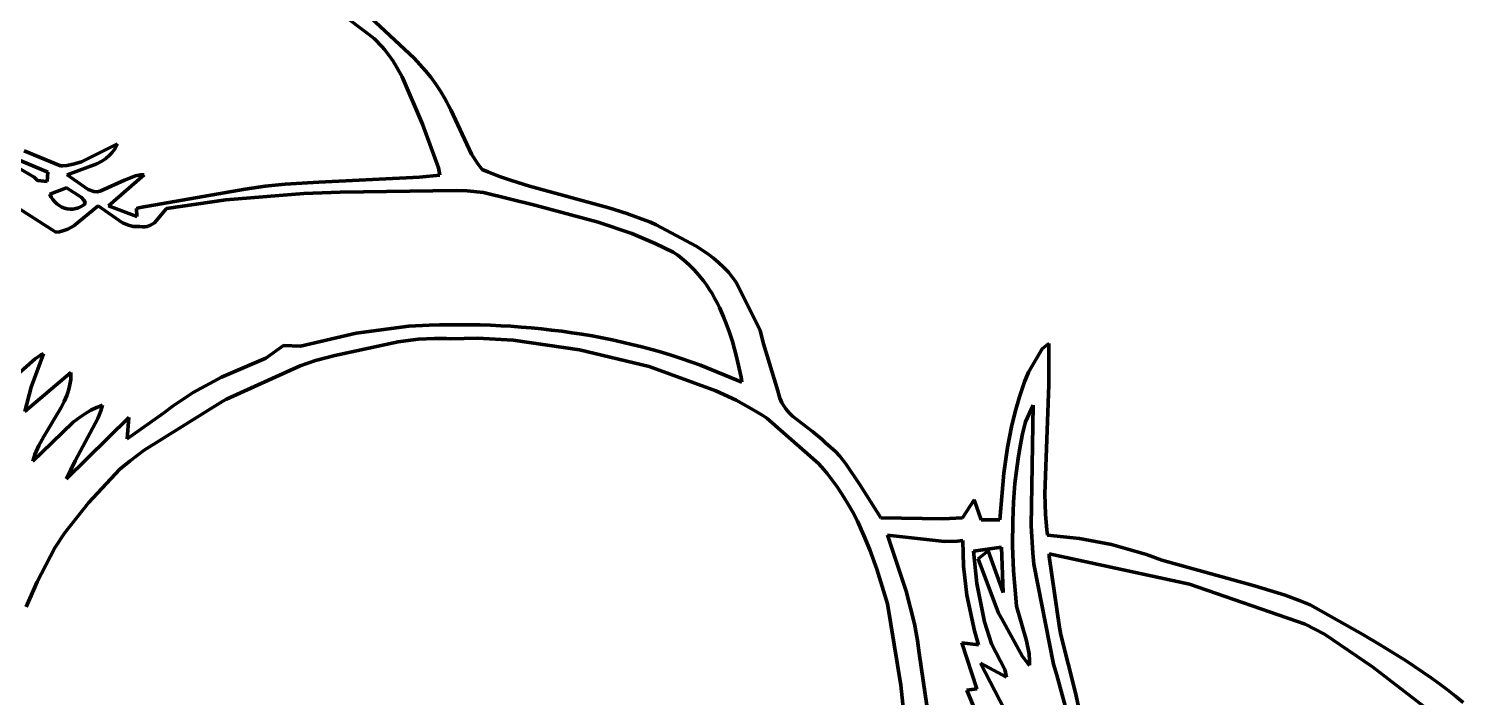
# Model space of a CAD drawing. Header units: millimetres. Extents: x 0 to 15.3, y 0 to 17.7.
# Drawn here: x 5.319 to 9.098, y 13.344 to 15.106 of the extents above; entities that cross this region are included whole.
import ezdxf

# ---------------------------------------------------------------- set-up
doc = ezdxf.new("R2010")
doc.units = ezdxf.units.MM
doc.layers.add('color#0a0a0aff', color=7, linetype='CONTINUOUS', lineweight=100)
doc.layers.add('color#ffffffff', color=7, linetype='CONTINUOUS', lineweight=100)

msp = doc.modelspace()

# ---------------------------------------------------------------- linework, layer by layer
at = {"layer": 'color#0a0a0aff'}
for p, q in [((6.2143, 15.0912), (6.0179, 15.2395)), ((6.2193, 15.1355), (6.334, 15.0281)), ((6.222, 15.0851), (6.2143, 15.0912)), ((6.2294, 15.0787), (6.222, 15.0851)), ((6.2364, 15.0721), (6.2294, 15.0787)), ((6.2432, 15.0652), (6.2364, 15.0721)), ((6.2497, 15.0582), (6.2432, 15.0652)), ((6.256, 15.0509), (6.2497, 15.0582)), ((6.2678, 15.0358), (6.256, 15.0509)), ((6.2787, 15.0201), (6.2678, 15.0358)), ((6.2888, 15.0038), (6.2787, 15.0201)), ((6.334, 15.0281), (6.364, 14.9948)), ((6.3026, 14.9784), (6.2888, 15.0038)), ((6.3562, 14.8543), (6.3026, 14.9784)), ((6.364, 14.9948), (6.378, 14.9775)), ((6.378, 14.9775), (6.3913, 14.9595)), ((6.3913, 14.9595), (6.4038, 14.941)), ((6.4038, 14.941), (6.4154, 14.9218)), ((6.4154, 14.9218), (6.4207, 14.912)), ((6.4207, 14.912), (6.4259, 14.9019)), ((6.4259, 14.9019), (6.4307, 14.8917)), ((6.3983, 14.7388), (6.3562, 14.8543)), ((6.4307, 14.8917), (6.4853, 14.7752)), ((5.3071, 14.7834), (5.4024, 14.7443)), ((5.4574, 14.7545), (5.5525, 14.8024)), ((5.5377, 14.7787), (5.5301, 14.7709)), ((5.5411, 14.7829), (5.5377, 14.7787)), ((5.5444, 14.7874), (5.5411, 14.7829)), ((5.5473, 14.7921), (5.5444, 14.7874)), ((5.5501, 14.7971), (5.5473, 14.7921)), ((5.5525, 14.8024), (5.5501, 14.7971)), ((5.3688, 14.7275), (5.2795, 14.7651)), ((5.4024, 14.7443), (5.4082, 14.7444)), ((5.4082, 14.7444), (5.4195, 14.7454)), ((5.4195, 14.7454), (5.436, 14.7483)), ((5.4984, 14.7498), (5.4202, 14.7208)), ((5.436, 14.7483), (5.4574, 14.7545)), ((5.5128, 14.7578), (5.4984, 14.7498)), ((5.5218, 14.764), (5.5128, 14.7578)), ((5.5301, 14.7709), (5.5218, 14.764)), ((6.4853, 14.7752), (6.5016, 14.7494)), ((6.5016, 14.7494), (6.5131, 14.735)), ((5.2883, 14.7408), (5.3327, 14.7145)), ((5.3327, 14.7145), (5.3415, 14.706)), ((5.3415, 14.706), (5.3675, 14.7029)), ((5.3675, 14.7029), (5.3688, 14.7275)), ((5.4202, 14.7208), (5.4753, 14.6817)), ((5.5089, 14.6784), (5.5707, 14.7067)), ((5.6226, 14.7209), (5.5287, 14.6386)), ((5.5707, 14.7067), (5.6001, 14.7177)), ((5.6001, 14.7177), (5.6134, 14.7202)), ((5.6134, 14.7202), (5.6226, 14.7209)), ((6.083, 14.7014), (6.3486, 14.714)), ((6.3486, 14.714), (6.4015, 14.7193)), ((6.4015, 14.7193), (6.3983, 14.7388)), ((6.5131, 14.735), (6.5283, 14.7285)), ((6.5283, 14.7285), (6.5591, 14.7165)), ((6.5591, 14.7165), (6.5903, 14.7056)), ((6.5903, 14.7056), (6.6378, 14.6907)), ((5.4179, 14.6862), (5.3745, 14.6696)), ((5.3745, 14.6696), (5.378, 14.6621)), ((5.4573, 14.6615), (5.4179, 14.6862)), ((5.4753, 14.6817), (5.4904, 14.677)), ((5.4904, 14.677), (5.5001, 14.6761)), ((5.5001, 14.6761), (5.5089, 14.6784)), ((5.6121, 14.6343), (5.889, 14.6831)), ((6.0438, 14.6716), (5.8383, 14.655)), ((5.889, 14.6831), (5.9065, 14.6857)), ((5.9065, 14.6857), (5.9417, 14.6904)), ((5.9417, 14.6904), (5.9946, 14.6957)), ((5.9946, 14.6957), (6.083, 14.7014)), ((6.1389, 14.6745), (6.0438, 14.6716)), ((6.4445, 14.6789), (6.1389, 14.6745)), ((6.4738, 14.6788), (6.4445, 14.6789)), ((6.5172, 14.674), (6.4738, 14.6788)), ((6.6518, 14.6403), (6.5172, 14.674)), ((6.6378, 14.6907), (6.8467, 14.6336)), ((5.3901, 14.5698), (5.2707, 14.6462)), ((5.378, 14.6621), (5.3823, 14.6552)), ((5.3823, 14.6552), (5.3874, 14.6492)), ((5.3874, 14.6492), (5.3931, 14.6439)), ((5.3931, 14.6439), (5.3993, 14.6394)), ((5.3993, 14.6394), (5.4059, 14.6357)), ((5.4059, 14.6357), (5.4129, 14.633)), ((5.4129, 14.633), (5.4202, 14.6312)), ((5.4202, 14.6312), (5.4276, 14.6304)), ((5.4276, 14.6304), (5.4351, 14.6305)), ((5.4351, 14.6305), (5.4427, 14.6317)), ((5.502, 14.6388), (5.4375, 14.5858)), ((5.4427, 14.6317), (5.4501, 14.634)), ((5.4501, 14.634), (5.4573, 14.6374)), ((5.4645, 14.6531), (5.4573, 14.6615)), ((5.4573, 14.6374), (5.4643, 14.6419)), ((5.4643, 14.6419), (5.4677, 14.6446)), ((5.4671, 14.6469), (5.4645, 14.6531)), ((5.4677, 14.6446), (5.4671, 14.6469)), ((5.5657, 14.5939), (5.502, 14.6388)), ((5.5287, 14.6386), (5.6033, 14.6108)), ((5.6024, 14.6317), (5.6121, 14.6343)), ((5.6033, 14.6108), (5.6024, 14.6317)), ((5.6814, 14.6316), (5.6497, 14.5937)), ((5.8383, 14.655), (5.6814, 14.6316)), ((6.8194, 14.5962), (6.6518, 14.6403)), ((6.8467, 14.6336), (6.8943, 14.6186)), ((5.5815, 14.5876), (5.5657, 14.5939)), ((5.6497, 14.5937), (5.6395, 14.5875)), ((6.9075, 14.5656), (6.8194, 14.5962)), ((6.8943, 14.6186), (6.9256, 14.6076)), ((6.9256, 14.6076), (6.9566, 14.5955)), ((6.9566, 14.5955), (6.9719, 14.589)), ((5.3995, 14.5708), (5.3901, 14.5698)), ((5.4085, 14.5728), (5.3995, 14.5708)), ((5.4214, 14.5774), (5.4085, 14.5728)), ((5.4375, 14.5858), (5.4214, 14.5774)), ((5.5941, 14.5848), (5.5815, 14.5876)), ((5.6028, 14.584), (5.5941, 14.5848)), ((5.6118, 14.5842), (5.6028, 14.584)), ((5.6186, 14.5833), (5.6118, 14.5842)), ((5.625, 14.5835), (5.6186, 14.5833)), ((5.6311, 14.5845), (5.625, 14.5835)), ((5.6395, 14.5875), (5.6311, 14.5845)), ((6.969, 14.5398), (6.9075, 14.5656)), ((6.9719, 14.589), (7.0774, 14.5329)), ((7.017, 14.5166), (6.969, 14.5398)), ((7.0286, 14.5086), (7.017, 14.5166)), ((7.0774, 14.5329), (7.1079, 14.5125)), ((7.0397, 14.5002), (7.0286, 14.5086)), ((7.0503, 14.4913), (7.0397, 14.5002)), ((7.0604, 14.482), (7.0503, 14.4913)), ((7.0701, 14.4724), (7.0604, 14.482)), ((7.1079, 14.5125), (7.1225, 14.5014)), ((7.1225, 14.5014), (7.1364, 14.4896)), ((7.1364, 14.4896), (7.1496, 14.4771)), ((7.1496, 14.4771), (7.1621, 14.4638)), ((7.0793, 14.4624), (7.0701, 14.4724)), ((7.0881, 14.452), (7.0793, 14.4624)), ((7.0964, 14.4413), (7.0881, 14.452)), ((7.1044, 14.4303), (7.0964, 14.4413)), ((7.1621, 14.4638), (7.1681, 14.4568)), ((7.1681, 14.4568), (7.1738, 14.4496)), ((7.1738, 14.4496), (7.1792, 14.4421)), ((7.1792, 14.4421), (7.1845, 14.4344)), ((7.1119, 14.419), (7.1044, 14.4303)), ((7.1191, 14.4075), (7.1119, 14.419)), ((7.1259, 14.3957), (7.1191, 14.4075)), ((7.1845, 14.4344), (7.2455, 14.3105)), ((7.1323, 14.3836), (7.1259, 14.3957)), ((7.1384, 14.3713), (7.1323, 14.3836)), ((7.1442, 14.3589), (7.1384, 14.3713)), ((6.4007, 14.3249), (6.4276, 14.3254)), ((6.4276, 14.3254), (6.4546, 14.3256)), ((6.4546, 14.3256), (6.4815, 14.3255)), ((6.4815, 14.3255), (6.5084, 14.325)), ((7.1496, 14.3462), (7.1442, 14.3589)), ((7.1548, 14.3334), (7.1496, 14.3462)), ((7.1642, 14.3074), (7.1548, 14.3334)), ((6.0352, 14.2694), (6.1813, 14.3032)), ((6.1813, 14.3032), (6.3201, 14.3216)), ((6.3201, 14.3216), (6.3738, 14.3241)), ((6.3877, 14.2893), (6.3451, 14.2872)), ((6.3738, 14.3241), (6.4007, 14.3249)), ((6.4197, 14.289), (6.3877, 14.2893)), ((6.4305, 14.2885), (6.4197, 14.289)), ((6.5012, 14.2898), (6.4305, 14.2885)), ((6.5952, 14.2847), (6.5012, 14.2898)), ((6.5084, 14.325), (6.5354, 14.3241)), ((6.5354, 14.3241), (6.5623, 14.323)), ((6.5623, 14.323), (6.5892, 14.3214)), ((6.5892, 14.3214), (6.616, 14.3196)), ((6.616, 14.3196), (6.6429, 14.3173)), ((6.6429, 14.3173), (6.6697, 14.3147)), ((6.6697, 14.3147), (6.6964, 14.3117)), ((6.6964, 14.3117), (6.7231, 14.3084)), ((6.7231, 14.3084), (6.7498, 14.3046)), ((6.7498, 14.3046), (6.7764, 14.3005)), ((6.7764, 14.3005), (6.8029, 14.296)), ((6.8029, 14.296), (6.8293, 14.2911)), ((6.8293, 14.2911), (6.8557, 14.2858)), ((7.1726, 14.281), (7.1642, 14.3074)), ((7.2455, 14.3105), (7.2544, 14.2755)), ((5.9437, 14.2373), (5.9899, 14.2705)), ((5.9899, 14.2705), (6.0352, 14.2694)), ((6.2922, 14.2809), (6.1256, 14.2442)), ((6.3451, 14.2872), (6.2922, 14.2809)), ((6.77, 14.2595), (6.5952, 14.2847)), ((6.9533, 14.2157), (6.77, 14.2595)), ((6.8557, 14.2858), (6.8819, 14.28)), ((6.8819, 14.28), (6.9081, 14.2739)), ((6.9081, 14.2739), (6.9342, 14.2673)), ((6.9342, 14.2673), (6.9602, 14.2603)), ((6.9602, 14.2603), (6.9861, 14.2529)), ((6.9861, 14.2529), (7.0118, 14.245)), ((7.1835, 14.241), (7.1726, 14.281)), ((7.2544, 14.2755), (7.2928, 14.1514)), ((7.9524, 14.2006), (7.9888, 14.2619)), ((7.9888, 14.2619), (8.0068, 14.2763)), ((8.0068, 14.2763), (8.0066, 14.1669)), ((5.2905, 14.1957), (5.3359, 14.2355)), ((5.3579, 14.2488), (5.3251, 14.1609)), ((5.3359, 14.2355), (5.3501, 14.2451)), ((5.3501, 14.2451), (5.3579, 14.2488)), ((5.8267, 14.1872), (5.9437, 14.2373)), ((6.0336, 14.2177), (5.8398, 14.1299)), ((6.0739, 14.2312), (6.0336, 14.2177)), ((6.1047, 14.2395), (6.0739, 14.2312)), ((6.1256, 14.2442), (6.1047, 14.2395)), ((7.1292, 14.1514), (6.9533, 14.2157)), ((7.0118, 14.245), (7.0374, 14.2367)), ((7.0374, 14.2367), (7.0629, 14.228)), ((7.0629, 14.228), (7.0883, 14.2188)), ((7.0883, 14.2188), (7.1979, 14.1743)), ((7.1954, 14.1876), (7.1835, 14.241)), ((5.3084, 14.097), (5.4301, 14.1996)), ((5.4293, 14.1815), (5.4281, 14.1727)), ((5.43, 14.1905), (5.4293, 14.1815)), ((5.4301, 14.1996), (5.43, 14.1905)), ((5.7523, 14.1466), (5.8267, 14.1872)), ((7.1979, 14.1743), (7.1954, 14.1876)), ((7.9295, 14.1359), (7.9426, 14.1749)), ((7.9426, 14.1749), (7.9524, 14.2006)), ((5.3251, 14.1609), (5.3084, 14.097)), ((5.4189, 14.1392), (5.4157, 14.1311)), ((5.4218, 14.1474), (5.4189, 14.1392)), ((5.4244, 14.1557), (5.4218, 14.1474)), ((5.4265, 14.1641), (5.4244, 14.1557)), ((5.4281, 14.1727), (5.4265, 14.1641)), ((5.6991, 14.1117), (5.7523, 14.1466)), ((7.1822, 14.1266), (7.1292, 14.1514)), ((7.2928, 14.1514), (7.294, 14.1445)), ((7.294, 14.1445), (7.2957, 14.138)), ((7.2957, 14.138), (7.2978, 14.1317)), ((8.0066, 14.1669), (7.9962, 13.8804)), ((5.4043, 14.1075), (5.3583, 14.0312)), ((5.4122, 14.1231), (5.4043, 14.1075)), ((5.4157, 14.1311), (5.4122, 14.1231)), ((5.4686, 14.0921), (5.4827, 14.1001)), ((5.4827, 14.1001), (5.4974, 14.1072)), ((5.4974, 14.1072), (5.5049, 14.1104)), ((5.5083, 14.099), (5.5004, 14.0781)), ((5.5049, 14.1104), (5.5127, 14.1133)), ((5.5127, 14.1133), (5.5083, 14.099)), ((5.8299, 14.1239), (5.6226, 13.9952)), ((5.6735, 14.0927), (5.6991, 14.1117)), ((5.8398, 14.1299), (5.8299, 14.1239)), ((7.2233, 14.1043), (7.1822, 14.1266)), ((7.2533, 14.086), (7.2233, 14.1043)), ((7.2978, 14.1317), (7.3002, 14.1257)), ((7.3002, 14.1257), (7.303, 14.1199)), ((7.303, 14.1199), (7.3062, 14.1143)), ((7.3062, 14.1143), (7.3097, 14.109)), ((7.3097, 14.109), (7.3134, 14.1039)), ((7.3134, 14.1039), (7.3217, 14.0942)), ((7.9181, 14.0963), (7.9295, 14.1359)), ((7.965, 14.114), (7.9446, 14.0698)), ((7.9599, 13.796), (7.965, 14.114)), ((5.3531, 13.989), (5.4357, 14.0685)), ((5.4183, 13.9197), (5.5823, 14.0812)), ((5.4357, 14.0685), (5.4551, 14.0832)), ((5.5004, 14.0781), (5.4407, 13.9668)), ((5.4551, 14.0832), (5.4686, 14.0921)), ((5.5779, 14.0247), (5.6735, 14.0927)), ((5.5823, 14.0812), (5.5779, 14.0247)), ((7.2631, 14.0796), (7.2533, 14.086)), ((7.3995, 13.9601), (7.2631, 14.0796)), ((7.3217, 14.0942), (7.3309, 14.0851)), ((7.3309, 14.0851), (7.3836, 14.0442)), ((7.9084, 14.0564), (7.9181, 14.0963)), ((7.9446, 14.0698), (7.9372, 14.0377)), ((5.3583, 14.0312), (5.3456, 14.0077)), ((7.3836, 14.0442), (7.4091, 14.0234)), ((7.4091, 14.0234), (7.4182, 14.0144)), ((7.8977, 14.0025), (7.9084, 14.0564)), ((7.9372, 14.0377), (7.9308, 14.0054)), ((5.3299, 13.9665), (5.3531, 13.989)), ((5.3384, 13.9916), (5.3352, 13.9833)), ((5.3456, 14.0077), (5.3384, 13.9916)), ((5.6226, 13.9952), (5.5856, 13.9671)), ((7.4182, 14.0144), (7.4315, 14.0033)), ((7.4315, 14.0033), (7.4439, 13.9915)), ((7.4439, 13.9915), (7.4555, 13.9791)), ((7.8877, 13.9345), (7.8977, 14.0025)), ((7.9308, 14.0054), (7.9253, 13.9729)), ((5.3324, 13.975), (5.3299, 13.9665)), ((5.3352, 13.9833), (5.3324, 13.975)), ((5.4407, 13.9668), (5.4183, 13.9197)), ((5.5856, 13.9671), (5.5589, 13.9446)), ((7.4133, 13.9443), (7.3995, 13.9601)), ((7.4555, 13.9791), (7.4717, 13.9595)), ((7.4717, 13.9595), (7.5097, 13.9031)), ((7.9253, 13.9729), (7.9208, 13.9403)), ((5.5589, 13.9446), (5.4766, 13.856)), ((7.4221, 13.9338), (7.4133, 13.9443)), ((7.4306, 13.9232), (7.4221, 13.9338)), ((7.4468, 13.9013), (7.4306, 13.9232)), ((7.8771, 13.8114), (7.8877, 13.9345)), ((7.9208, 13.9403), (7.9171, 13.9076)), ((7.462, 13.8787), (7.4468, 13.9013)), ((7.4763, 13.8556), (7.462, 13.8787)), ((7.5097, 13.9031), (7.564, 13.8164)), ((7.9171, 13.9076), (7.9133, 13.8585)), ((7.9962, 13.8804), (7.998, 13.8259)), ((5.4766, 13.856), (5.4126, 13.7765)), ((7.4896, 13.8319), (7.4763, 13.8556)), ((7.7787, 13.8165), (7.8096, 13.8645)), ((7.8096, 13.8645), (7.8279, 13.8115)), ((7.9133, 13.8585), (7.9112, 13.8091)), ((7.5021, 13.8077), (7.4896, 13.8319)), ((7.5194, 13.7706), (7.5021, 13.8077)), ((7.564, 13.8164), (7.7269, 13.8143)), ((7.7269, 13.8143), (7.7787, 13.8165)), ((7.8279, 13.8115), (7.8771, 13.8114)), ((7.9112, 13.8091), (7.911, 13.7433)), ((7.9641, 13.7239), (7.9599, 13.796)), ((7.998, 13.8259), (8.0011, 13.785)), ((5.4126, 13.7765), (5.3872, 13.7374)), ((7.5349, 13.7328), (7.5194, 13.7706)), ((7.5814, 13.7712), (7.6303, 13.6232)), ((7.7317, 13.7545), (7.5814, 13.7712)), ((8.0011, 13.785), (8.0025, 13.7714)), ((8.0025, 13.7714), (8.0875, 13.7623)), ((8.0875, 13.7623), (8.1714, 13.7461)), ((5.3872, 13.7374), (5.3412, 13.6478)), ((7.5535, 13.6814), (7.5349, 13.7328)), ((7.766, 13.7557), (7.7317, 13.7545)), ((7.7798, 13.7573), (7.766, 13.7557)), ((7.7813, 13.6898), (7.7798, 13.7573)), ((7.8815, 13.7393), (7.8079, 13.729)), ((7.8079, 13.729), (7.8165, 13.6435)), ((7.8205, 13.7088), (7.8469, 13.7297)), ((7.8469, 13.7297), (7.8862, 13.6203)), ((7.8862, 13.6203), (7.8815, 13.7393)), ((7.911, 13.7433), (7.9135, 13.6774)), ((7.967, 13.6951), (7.9641, 13.7239)), ((8.0075, 13.7216), (8.0074, 13.7148)), ((8.3766, 13.6418), (8.0075, 13.7216)), ((8.1714, 13.7461), (8.2639, 13.7198)), ((7.79, 13.6132), (7.7813, 13.6898)), ((7.8738, 13.5658), (7.8205, 13.7088)), ((8.0189, 13.4316), (7.967, 13.6951)), ((8.0074, 13.7148), (8.0346, 13.5274)), ((8.2639, 13.7198), (8.3042, 13.7054)), ((8.3042, 13.7054), (8.5482, 13.6378)), ((5.3412, 13.6478), (5.3116, 13.5821)), ((7.5809, 13.5902), (7.5535, 13.6814)), ((7.9135, 13.6774), (7.9199, 13.5954)), ((7.6303, 13.6232), (7.6526, 13.5371)), ((7.8103, 13.519), (7.79, 13.6132)), ((7.8165, 13.6435), (7.8366, 13.5425)), ((8.6817, 13.537), (8.3766, 13.6418)), ((8.5482, 13.6378), (8.6288, 13.6128)), ((8.6288, 13.6128), (8.6684, 13.5984)), ((7.6163, 13.3761), (7.5809, 13.5902)), ((7.9199, 13.5954), (7.9216, 13.5838)), ((7.9216, 13.5838), (7.9472, 13.4926)), ((8.6684, 13.5984), (8.6945, 13.5878)), ((8.6945, 13.5878), (8.8337, 13.5098)), ((7.6526, 13.5371), (7.6605, 13.4934)), ((7.8366, 13.5425), (7.8551, 13.4852)), ((7.8825, 13.5505), (7.8738, 13.5658)), ((7.9367, 13.4514), (7.8825, 13.5505)), ((8.7328, 13.51), (8.6817, 13.537)), ((7.8211, 13.4819), (7.8103, 13.519)), ((8.0346, 13.5274), (8.0378, 13.5081)), ((8.0378, 13.5081), (8.0764, 13.3559)), ((8.8588, 13.4246), (8.7328, 13.51)), ((8.8337, 13.5098), (8.8797, 13.4825)), ((7.6605, 13.4934), (7.6647, 13.4602)), ((7.6647, 13.4602), (7.7261, 13.0483)), ((7.8167, 13.3659), (7.777, 13.4878)), ((7.777, 13.4878), (7.8211, 13.4819)), ((7.8551, 13.4852), (7.8907, 13.417)), ((7.9472, 13.4926), (7.9543, 13.4581)), ((7.9543, 13.4581), (7.9556, 13.4405)), ((8.8797, 13.4825), (8.9252, 13.4544)), ((7.8952, 13.3972), (7.8261, 13.434)), ((7.8261, 13.434), (7.8894, 13.3117)), ((7.952, 13.4322), (7.9367, 13.4514)), ((7.9554, 13.4286), (7.952, 13.4322)), ((7.9556, 13.4405), (7.9554, 13.4286)), ((8.0275, 13.4018), (8.0189, 13.4316)), ((9.0581, 13.2703), (8.8588, 13.4246)), ((8.9252, 13.4544), (8.9477, 13.4399)), ((8.9477, 13.4399), (8.97, 13.4252)), ((8.97, 13.4252), (8.9921, 13.4102)), ((7.8907, 13.417), (7.8952, 13.3972)), ((8.0586, 13.289), (8.0275, 13.4018)), ((8.9921, 13.4102), (9.014, 13.3948)), ((9.014, 13.3948), (9.0355, 13.3792)), ((7.6482, 13.0703), (7.6163, 13.3761)), ((7.7904, 13.3627), (7.8167, 13.3659)), ((7.85, 13.2199), (7.7904, 13.3627)), ((8.0764, 13.3559), (8.0886, 13.2985)), ((9.0355, 13.3792), (9.0568, 13.3632)), ((9.0568, 13.3632), (9.0778, 13.3468)), ((9.0778, 13.3468), (9.0984, 13.33))]:
    msp.add_line(p, q, dxfattribs=at)
at = {"layer": 'color#ffffffff'}
for p, q in [((6.0179, 15.2395), (6.2143, 15.0912)), ((6.334, 15.0281), (6.2193, 15.1355)), ((6.2143, 15.0912), (6.222, 15.0851)), ((6.222, 15.0851), (6.2294, 15.0787)), ((6.2294, 15.0787), (6.2364, 15.0721)), ((6.2364, 15.0721), (6.2432, 15.0652)), ((6.2432, 15.0652), (6.2497, 15.0582)), ((6.2497, 15.0582), (6.256, 15.0509)), ((6.256, 15.0509), (6.2678, 15.0358)), ((6.2678, 15.0358), (6.2787, 15.0201)), ((6.2787, 15.0201), (6.2888, 15.0038)), ((6.364, 14.9948), (6.334, 15.0281)), ((6.2888, 15.0038), (6.3026, 14.9784)), ((6.3026, 14.9784), (6.3562, 14.8543)), ((6.378, 14.9775), (6.364, 14.9948)), ((6.3913, 14.9595), (6.378, 14.9775)), ((6.4038, 14.941), (6.3913, 14.9595)), ((6.4154, 14.9218), (6.4038, 14.941)), ((6.4207, 14.912), (6.4154, 14.9218)), ((6.4259, 14.9019), (6.4207, 14.912)), ((6.4307, 14.8917), (6.4259, 14.9019)), ((6.3562, 14.8543), (6.3983, 14.7388)), ((6.4853, 14.7752), (6.4307, 14.8917)), ((5.4024, 14.7443), (5.3071, 14.7834)), ((5.5525, 14.8024), (5.4574, 14.7545)), ((5.5301, 14.7709), (5.5377, 14.7787)), ((5.5377, 14.7787), (5.5411, 14.7829)), ((5.5411, 14.7829), (5.5444, 14.7874)), ((5.5444, 14.7874), (5.5473, 14.7921)), ((5.5473, 14.7921), (5.5501, 14.7971)), ((5.5501, 14.7971), (5.5525, 14.8024)), ((5.2795, 14.7651), (5.3688, 14.7275)), ((5.4082, 14.7444), (5.4024, 14.7443)), ((5.4195, 14.7454), (5.4082, 14.7444)), ((5.436, 14.7483), (5.4195, 14.7454)), ((5.4202, 14.7208), (5.4984, 14.7498)), ((5.4574, 14.7545), (5.436, 14.7483)), ((5.4984, 14.7498), (5.5128, 14.7578)), ((5.5128, 14.7578), (5.5218, 14.764)), ((5.5218, 14.764), (5.5301, 14.7709)), ((6.5016, 14.7494), (6.4853, 14.7752)), ((6.5131, 14.735), (6.5016, 14.7494)), ((5.3327, 14.7145), (5.2883, 14.7408)), ((5.3415, 14.706), (5.3327, 14.7145)), ((5.3675, 14.7029), (5.3415, 14.706)), ((5.3688, 14.7275), (5.3675, 14.7029)), ((5.4753, 14.6817), (5.4202, 14.7208)), ((5.5707, 14.7067), (5.5089, 14.6784)), ((5.5287, 14.6386), (5.6226, 14.7209)), ((5.6001, 14.7177), (5.5707, 14.7067)), ((5.6134, 14.7202), (5.6001, 14.7177)), ((5.6226, 14.7209), (5.6134, 14.7202)), ((6.3486, 14.714), (6.083, 14.7014)), ((6.4015, 14.7193), (6.3486, 14.714)), ((6.3983, 14.7388), (6.4015, 14.7193)), ((6.5283, 14.7285), (6.5131, 14.735)), ((6.5591, 14.7165), (6.5283, 14.7285)), ((6.5903, 14.7056), (6.5591, 14.7165)), ((6.6378, 14.6907), (6.5903, 14.7056)), ((5.3745, 14.6696), (5.4179, 14.6862)), ((5.378, 14.6621), (5.3745, 14.6696)), ((5.4179, 14.6862), (5.4573, 14.6615)), ((5.4904, 14.677), (5.4753, 14.6817)), ((5.5001, 14.6761), (5.4904, 14.677)), ((5.5089, 14.6784), (5.5001, 14.6761)), ((5.889, 14.6831), (5.6121, 14.6343)), ((5.8383, 14.655), (6.0438, 14.6716)), ((5.9065, 14.6857), (5.889, 14.6831)), ((5.9417, 14.6904), (5.9065, 14.6857)), ((5.9946, 14.6957), (5.9417, 14.6904)), ((6.083, 14.7014), (5.9946, 14.6957)), ((6.0438, 14.6716), (6.1389, 14.6745)), ((6.1389, 14.6745), (6.4445, 14.6789)), ((6.4445, 14.6789), (6.4738, 14.6788)), ((6.4738, 14.6788), (6.5172, 14.674)), ((6.5172, 14.674), (6.6518, 14.6403)), ((6.8467, 14.6336), (6.6378, 14.6907)), ((5.2707, 14.6462), (5.3901, 14.5698)), ((5.3823, 14.6552), (5.378, 14.6621)), ((5.3874, 14.6492), (5.3823, 14.6552)), ((5.3931, 14.6439), (5.3874, 14.6492)), ((5.3993, 14.6394), (5.3931, 14.6439)), ((5.4059, 14.6357), (5.3993, 14.6394)), ((5.4129, 14.633), (5.4059, 14.6357)), ((5.4202, 14.6312), (5.4129, 14.633)), ((5.4276, 14.6304), (5.4202, 14.6312)), ((5.4351, 14.6305), (5.4276, 14.6304)), ((5.4427, 14.6317), (5.4351, 14.6305)), ((5.4375, 14.5858), (5.502, 14.6388)), ((5.4501, 14.634), (5.4427, 14.6317)), ((5.4573, 14.6374), (5.4501, 14.634)), ((5.4573, 14.6615), (5.4645, 14.6531)), ((5.4643, 14.6419), (5.4573, 14.6374)), ((5.4677, 14.6446), (5.4643, 14.6419)), ((5.4645, 14.6531), (5.4671, 14.6469)), ((5.4671, 14.6469), (5.4677, 14.6446)), ((5.502, 14.6388), (5.5657, 14.5939)), ((5.6033, 14.6108), (5.5287, 14.6386)), ((5.6121, 14.6343), (5.6024, 14.6317)), ((5.6024, 14.6317), (5.6033, 14.6108)), ((5.6497, 14.5937), (5.6814, 14.6316)), ((5.6814, 14.6316), (5.8383, 14.655)), ((6.6518, 14.6403), (6.8194, 14.5962)), ((6.8943, 14.6186), (6.8467, 14.6336)), ((5.5657, 14.5939), (5.5815, 14.5876)), ((5.6395, 14.5875), (5.6497, 14.5937)), ((6.8194, 14.5962), (6.9075, 14.5656)), ((6.9256, 14.6076), (6.8943, 14.6186)), ((6.9566, 14.5955), (6.9256, 14.6076)), ((6.9719, 14.589), (6.9566, 14.5955)), ((5.3901, 14.5698), (5.3995, 14.5708)), ((5.3995, 14.5708), (5.4085, 14.5728)), ((5.4085, 14.5728), (5.4214, 14.5774)), ((5.4214, 14.5774), (5.4375, 14.5858)), ((5.5815, 14.5876), (5.5941, 14.5848)), ((5.5941, 14.5848), (5.6028, 14.584)), ((5.6028, 14.584), (5.6118, 14.5842)), ((5.6118, 14.5842), (5.6186, 14.5833)), ((5.6186, 14.5833), (5.625, 14.5835)), ((5.625, 14.5835), (5.6311, 14.5845)), ((5.6311, 14.5845), (5.6395, 14.5875)), ((6.9075, 14.5656), (6.969, 14.5398)), ((7.0774, 14.5329), (6.9719, 14.589)), ((6.969, 14.5398), (7.017, 14.5166)), ((7.017, 14.5166), (7.0286, 14.5086)), ((7.1079, 14.5125), (7.0774, 14.5329)), ((7.0286, 14.5086), (7.0397, 14.5002)), ((7.0397, 14.5002), (7.0503, 14.4913)), ((7.0503, 14.4913), (7.0604, 14.482)), ((7.0604, 14.482), (7.0701, 14.4724)), ((7.1225, 14.5014), (7.1079, 14.5125)), ((7.1364, 14.4896), (7.1225, 14.5014)), ((7.1496, 14.4771), (7.1364, 14.4896)), ((7.1621, 14.4638), (7.1496, 14.4771)), ((7.0701, 14.4724), (7.0793, 14.4624)), ((7.0793, 14.4624), (7.0881, 14.452)), ((7.0881, 14.452), (7.0964, 14.4413)), ((7.0964, 14.4413), (7.1044, 14.4303)), ((7.1681, 14.4568), (7.1621, 14.4638)), ((7.1738, 14.4496), (7.1681, 14.4568)), ((7.1792, 14.4421), (7.1738, 14.4496)), ((7.1845, 14.4344), (7.1792, 14.4421)), ((7.1044, 14.4303), (7.1119, 14.419)), ((7.1119, 14.419), (7.1191, 14.4075)), ((7.1191, 14.4075), (7.1259, 14.3957)), ((7.2455, 14.3105), (7.1845, 14.4344)), ((7.1259, 14.3957), (7.1323, 14.3836)), ((7.1323, 14.3836), (7.1384, 14.3713)), ((7.1384, 14.3713), (7.1442, 14.3589)), ((6.4276, 14.3254), (6.4007, 14.3249)), ((6.4546, 14.3256), (6.4276, 14.3254)), ((6.4815, 14.3255), (6.4546, 14.3256)), ((6.5084, 14.325), (6.4815, 14.3255)), ((7.1442, 14.3589), (7.1496, 14.3462)), ((7.1496, 14.3462), (7.1548, 14.3334)), ((7.1548, 14.3334), (7.1642, 14.3074)), ((6.1813, 14.3032), (6.0352, 14.2694)), ((6.3201, 14.3216), (6.1813, 14.3032)), ((6.3738, 14.3241), (6.3201, 14.3216)), ((6.3451, 14.2872), (6.3877, 14.2893)), ((6.4007, 14.3249), (6.3738, 14.3241)), ((6.3877, 14.2893), (6.4197, 14.289)), ((6.4197, 14.289), (6.4305, 14.2885)), ((6.4305, 14.2885), (6.5012, 14.2898)), ((6.5012, 14.2898), (6.5952, 14.2847)), ((6.5354, 14.3241), (6.5084, 14.325)), ((6.5623, 14.323), (6.5354, 14.3241)), ((6.5892, 14.3214), (6.5623, 14.323)), ((6.616, 14.3196), (6.5892, 14.3214)), ((6.6429, 14.3173), (6.616, 14.3196)), ((6.6697, 14.3147), (6.6429, 14.3173)), ((6.6964, 14.3117), (6.6697, 14.3147)), ((6.7231, 14.3084), (6.6964, 14.3117)), ((6.7498, 14.3046), (6.7231, 14.3084)), ((6.7764, 14.3005), (6.7498, 14.3046)), ((6.8029, 14.296), (6.7764, 14.3005)), ((6.8293, 14.2911), (6.8029, 14.296)), ((6.8557, 14.2858), (6.8293, 14.2911)), ((7.1642, 14.3074), (7.1726, 14.281)), ((7.2544, 14.2755), (7.2455, 14.3105)), ((5.9899, 14.2705), (5.9437, 14.2373)), ((6.0352, 14.2694), (5.9899, 14.2705)), ((6.1256, 14.2442), (6.2922, 14.2809)), ((6.2922, 14.2809), (6.3451, 14.2872)), ((6.5952, 14.2847), (6.77, 14.2595)), ((6.77, 14.2595), (6.9533, 14.2157)), ((6.8819, 14.28), (6.8557, 14.2858)), ((6.9081, 14.2739), (6.8819, 14.28)), ((6.9342, 14.2673), (6.9081, 14.2739)), ((6.9602, 14.2603), (6.9342, 14.2673)), ((6.9861, 14.2529), (6.9602, 14.2603)), ((7.0118, 14.245), (6.9861, 14.2529)), ((7.1726, 14.281), (7.1835, 14.241)), ((7.2928, 14.1514), (7.2544, 14.2755)), ((7.9888, 14.2619), (7.9524, 14.2006)), ((8.0068, 14.2763), (7.9888, 14.2619)), ((8.0066, 14.1669), (8.0068, 14.2763)), ((5.3359, 14.2355), (5.2905, 14.1957)), ((5.3251, 14.1609), (5.3579, 14.2488)), ((5.3501, 14.2451), (5.3359, 14.2355)), ((5.3579, 14.2488), (5.3501, 14.2451)), ((5.9437, 14.2373), (5.8267, 14.1872)), ((5.8398, 14.1299), (6.0336, 14.2177)), ((6.0336, 14.2177), (6.0739, 14.2312)), ((6.0739, 14.2312), (6.1047, 14.2395)), ((6.1047, 14.2395), (6.1256, 14.2442)), ((6.9533, 14.2157), (7.1292, 14.1514)), ((7.0374, 14.2367), (7.0118, 14.245)), ((7.0629, 14.228), (7.0374, 14.2367)), ((7.0883, 14.2188), (7.0629, 14.228)), ((7.1979, 14.1743), (7.0883, 14.2188)), ((7.1835, 14.241), (7.1954, 14.1876)), ((5.4301, 14.1996), (5.3084, 14.097)), ((5.4281, 14.1727), (5.4293, 14.1815)), ((5.4293, 14.1815), (5.43, 14.1905)), ((5.43, 14.1905), (5.4301, 14.1996)), ((5.8267, 14.1872), (5.7523, 14.1466)), ((7.1954, 14.1876), (7.1979, 14.1743)), ((7.9426, 14.1749), (7.9295, 14.1359)), ((7.9524, 14.2006), (7.9426, 14.1749)), ((5.3084, 14.097), (5.3251, 14.1609)), ((5.4157, 14.1311), (5.4189, 14.1392)), ((5.4189, 14.1392), (5.4218, 14.1474)), ((5.4218, 14.1474), (5.4244, 14.1557)), ((5.4244, 14.1557), (5.4265, 14.1641)), ((5.4265, 14.1641), (5.4281, 14.1727)), ((5.7523, 14.1466), (5.6991, 14.1117)), ((7.1292, 14.1514), (7.1822, 14.1266)), ((7.294, 14.1445), (7.2928, 14.1514)), ((7.2957, 14.138), (7.294, 14.1445)), ((7.2978, 14.1317), (7.2957, 14.138)), ((7.9962, 13.8804), (8.0066, 14.1669)), ((5.3583, 14.0312), (5.4043, 14.1075)), ((5.4043, 14.1075), (5.4122, 14.1231)), ((5.4122, 14.1231), (5.4157, 14.1311)), ((5.4827, 14.1001), (5.4686, 14.0921)), ((5.4974, 14.1072), (5.4827, 14.1001)), ((5.5049, 14.1104), (5.4974, 14.1072)), ((5.5004, 14.0781), (5.5083, 14.099)), ((5.5127, 14.1133), (5.5049, 14.1104)), ((5.5083, 14.099), (5.5127, 14.1133)), ((5.6226, 13.9952), (5.8299, 14.1239)), ((5.6991, 14.1117), (5.6735, 14.0927)), ((5.8299, 14.1239), (5.8398, 14.1299)), ((7.1822, 14.1266), (7.2233, 14.1043)), ((7.2233, 14.1043), (7.2533, 14.086)), ((7.3002, 14.1257), (7.2978, 14.1317)), ((7.303, 14.1199), (7.3002, 14.1257)), ((7.3062, 14.1143), (7.303, 14.1199)), ((7.3097, 14.109), (7.3062, 14.1143)), ((7.3134, 14.1039), (7.3097, 14.109)), ((7.3217, 14.0942), (7.3134, 14.1039)), ((7.9295, 14.1359), (7.9181, 14.0963)), ((7.9446, 14.0698), (7.965, 14.114)), ((7.965, 14.114), (7.9599, 13.796)), ((5.4357, 14.0685), (5.3531, 13.989)), ((5.5823, 14.0812), (5.4183, 13.9197)), ((5.4551, 14.0832), (5.4357, 14.0685)), ((5.4407, 13.9668), (5.5004, 14.0781)), ((5.4686, 14.0921), (5.4551, 14.0832)), ((5.6735, 14.0927), (5.5779, 14.0247)), ((5.5779, 14.0247), (5.5823, 14.0812)), ((7.2533, 14.086), (7.2631, 14.0796)), ((7.2631, 14.0796), (7.3995, 13.9601)), ((7.3309, 14.0851), (7.3217, 14.0942)), ((7.3836, 14.0442), (7.3309, 14.0851)), ((7.9181, 14.0963), (7.9084, 14.0564)), ((7.9372, 14.0377), (7.9446, 14.0698)), ((5.3456, 14.0077), (5.3583, 14.0312)), ((7.4091, 14.0234), (7.3836, 14.0442)), ((7.4182, 14.0144), (7.4091, 14.0234)), ((7.9084, 14.0564), (7.8977, 14.0025)), ((7.9308, 14.0054), (7.9372, 14.0377)), ((5.3531, 13.989), (5.3299, 13.9665)), ((5.3352, 13.9833), (5.3384, 13.9916)), ((5.3384, 13.9916), (5.3456, 14.0077)), ((5.5856, 13.9671), (5.6226, 13.9952)), ((7.4315, 14.0033), (7.4182, 14.0144)), ((7.4439, 13.9915), (7.4315, 14.0033)), ((7.4555, 13.9791), (7.4439, 13.9915)), ((7.8977, 14.0025), (7.8877, 13.9345)), ((7.9253, 13.9729), (7.9308, 14.0054)), ((5.3299, 13.9665), (5.3324, 13.975)), ((5.3324, 13.975), (5.3352, 13.9833)), ((5.4183, 13.9197), (5.4407, 13.9668)), ((5.5589, 13.9446), (5.5856, 13.9671)), ((7.3995, 13.9601), (7.4133, 13.9443)), ((7.4717, 13.9595), (7.4555, 13.9791)), ((7.5097, 13.9031), (7.4717, 13.9595)), ((7.9208, 13.9403), (7.9253, 13.9729)), ((5.4766, 13.856), (5.5589, 13.9446)), ((7.4133, 13.9443), (7.4221, 13.9338)), ((7.4221, 13.9338), (7.4306, 13.9232)), ((7.4306, 13.9232), (7.4468, 13.9013)), ((7.8877, 13.9345), (7.8771, 13.8114)), ((7.9171, 13.9076), (7.9208, 13.9403)), ((7.4468, 13.9013), (7.462, 13.8787)), ((7.462, 13.8787), (7.4763, 13.8556)), ((7.564, 13.8164), (7.5097, 13.9031)), ((7.9133, 13.8585), (7.9171, 13.9076)), ((7.998, 13.8259), (7.9962, 13.8804)), ((5.4126, 13.7765), (5.4766, 13.856)), ((7.4763, 13.8556), (7.4896, 13.8319)), ((7.8096, 13.8645), (7.7787, 13.8165)), ((7.8279, 13.8115), (7.8096, 13.8645)), ((7.9112, 13.8091), (7.9133, 13.8585)), ((7.4896, 13.8319), (7.5021, 13.8077)), ((7.5021, 13.8077), (7.5194, 13.7706)), ((7.7269, 13.8143), (7.564, 13.8164)), ((7.7787, 13.8165), (7.7269, 13.8143)), ((7.8771, 13.8114), (7.8279, 13.8115)), ((7.911, 13.7433), (7.9112, 13.8091)), ((7.9599, 13.796), (7.9641, 13.7239)), ((8.0011, 13.785), (7.998, 13.8259)), ((5.3872, 13.7374), (5.4126, 13.7765)), ((7.5194, 13.7706), (7.5349, 13.7328)), ((7.5814, 13.7712), (7.7317, 13.7545)), ((7.6303, 13.6232), (7.5814, 13.7712)), ((8.0025, 13.7714), (8.0011, 13.785)), ((8.0875, 13.7623), (8.0025, 13.7714)), ((8.1714, 13.7461), (8.0875, 13.7623)), ((5.3412, 13.6478), (5.3872, 13.7374)), ((7.5349, 13.7328), (7.5535, 13.6814)), ((7.7317, 13.7545), (7.766, 13.7557)), ((7.766, 13.7557), (7.7798, 13.7573)), ((7.7798, 13.7573), (7.7813, 13.6898)), ((7.8079, 13.729), (7.8815, 13.7393)), ((7.8165, 13.6435), (7.8079, 13.729)), ((7.8469, 13.7297), (7.8205, 13.7088)), ((7.8862, 13.6203), (7.8469, 13.7297)), ((7.8815, 13.7393), (7.8862, 13.6203)), ((7.9135, 13.6774), (7.911, 13.7433)), ((7.9641, 13.7239), (7.967, 13.6951)), ((8.0074, 13.7148), (8.0075, 13.7216)), ((8.0075, 13.7216), (8.3766, 13.6418)), ((8.2639, 13.7198), (8.1714, 13.7461)), ((7.7813, 13.6898), (7.79, 13.6132)), ((7.8205, 13.7088), (7.8738, 13.5658)), ((7.967, 13.6951), (8.0189, 13.4316)), ((8.0346, 13.5274), (8.0074, 13.7148)), ((8.3042, 13.7054), (8.2639, 13.7198)), ((8.5482, 13.6378), (8.3042, 13.7054)), ((5.3116, 13.5821), (5.3412, 13.6478)), ((7.5535, 13.6814), (7.5809, 13.5902)), ((7.9199, 13.5954), (7.9135, 13.6774)), ((7.6526, 13.5371), (7.6303, 13.6232)), ((7.79, 13.6132), (7.8103, 13.519)), ((7.8366, 13.5425), (7.8165, 13.6435)), ((8.3766, 13.6418), (8.6817, 13.537)), ((8.6288, 13.6128), (8.5482, 13.6378)), ((8.6684, 13.5984), (8.6288, 13.6128)), ((7.5809, 13.5902), (7.6163, 13.3761)), ((7.9216, 13.5838), (7.9199, 13.5954)), ((7.9472, 13.4926), (7.9216, 13.5838)), ((8.6945, 13.5878), (8.6684, 13.5984)), ((8.8337, 13.5098), (8.6945, 13.5878)), ((7.6605, 13.4934), (7.6526, 13.5371)), ((7.8551, 13.4852), (7.8366, 13.5425)), ((7.8738, 13.5658), (7.8825, 13.5505)), ((7.8825, 13.5505), (7.9367, 13.4514)), ((8.6817, 13.537), (8.7328, 13.51)), ((7.8103, 13.519), (7.8211, 13.4819)), ((8.0378, 13.5081), (8.0346, 13.5274)), ((8.0764, 13.3559), (8.0378, 13.5081)), ((8.7328, 13.51), (8.8588, 13.4246)), ((8.8797, 13.4825), (8.8337, 13.5098)), ((7.6647, 13.4602), (7.6605, 13.4934)), ((7.7261, 13.0483), (7.6647, 13.4602)), ((7.8211, 13.4819), (7.777, 13.4878)), ((7.777, 13.4878), (7.8167, 13.3659)), ((7.8907, 13.417), (7.8551, 13.4852)), ((7.9543, 13.4581), (7.9472, 13.4926)), ((7.9556, 13.4405), (7.9543, 13.4581)), ((8.9252, 13.4544), (8.8797, 13.4825)), ((7.8894, 13.3117), (7.8261, 13.434)), ((7.8261, 13.434), (7.8952, 13.3972)), ((7.9367, 13.4514), (7.952, 13.4322)), ((7.952, 13.4322), (7.9554, 13.4286)), ((7.9554, 13.4286), (7.9556, 13.4405)), ((8.0189, 13.4316), (8.0275, 13.4018)), ((8.8588, 13.4246), (9.0581, 13.2703)), ((8.9477, 13.4399), (8.9252, 13.4544)), ((8.97, 13.4252), (8.9477, 13.4399)), ((8.9921, 13.4102), (8.97, 13.4252)), ((7.8952, 13.3972), (7.8907, 13.417)), ((8.0275, 13.4018), (8.0586, 13.289)), ((9.014, 13.3948), (8.9921, 13.4102)), ((9.0355, 13.3792), (9.014, 13.3948)), ((7.6163, 13.3761), (7.6482, 13.0703)), ((7.8167, 13.3659), (7.7904, 13.3627)), ((7.7904, 13.3627), (7.85, 13.2199)), ((8.0886, 13.2985), (8.0764, 13.3559)), ((9.0568, 13.3632), (9.0355, 13.3792)), ((9.0778, 13.3468), (9.0568, 13.3632)), ((9.0984, 13.33), (9.0778, 13.3468))]:
    msp.add_line(p, q, dxfattribs=at)

doc.saveas('drawing.dxf')
